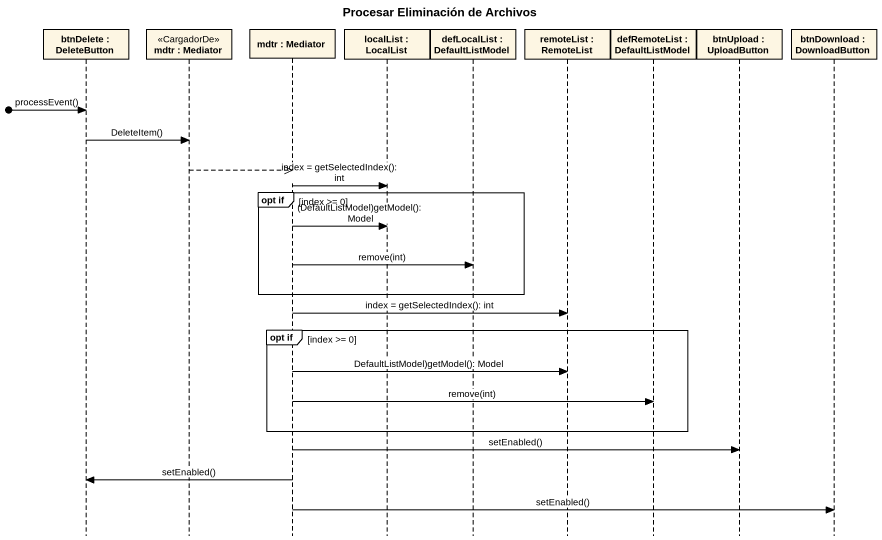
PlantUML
@startuml
title Procesar Eliminación de Archivos
hide footbox
participant "btnDelete : DeleteButton" as btnDelete
participant "mdtr : Mediator" as mdtr <<CargadorDe>>
participant "mdtr : Mediator" as mdtr_2
participant "localList : LocalList" as localList
participant "defLocalList : DefaultListModel" as defLocalList
participant "remoteList : RemoteList" as remoteList
participant "defRemoteList : DefaultListModel" as defRemoteList
participant "btnUpload : UploadButton" as btnUpload
participant "btnDownload : DownloadButton" as btnDownload

[o-> btnDelete : processEvent()
btnDelete -> mdtr : DeleteItem()
mdtr -->> mdtr_2
mdtr_2 -> localList : index = getSelectedIndex(): int
group opt if [index >= 0]
  mdtr_2 -> localList : (DefaultListModel)getModel(): Model
  mdtr_2 -> defLocalList : remove(int)
end
mdtr_2 -> remoteList : index = getSelectedIndex(): int
group opt if [index >= 0]
  mdtr_2 -> remoteList : DefaultListModel)getModel(): Model
  mdtr_2 -> defRemoteList : remove(int)
end
mdtr_2 -> btnUpload : setEnabled()
mdtr_2 -> btnDelete : setEnabled()
mdtr_2 -> btnDownload : setEnabled()
@enduml
